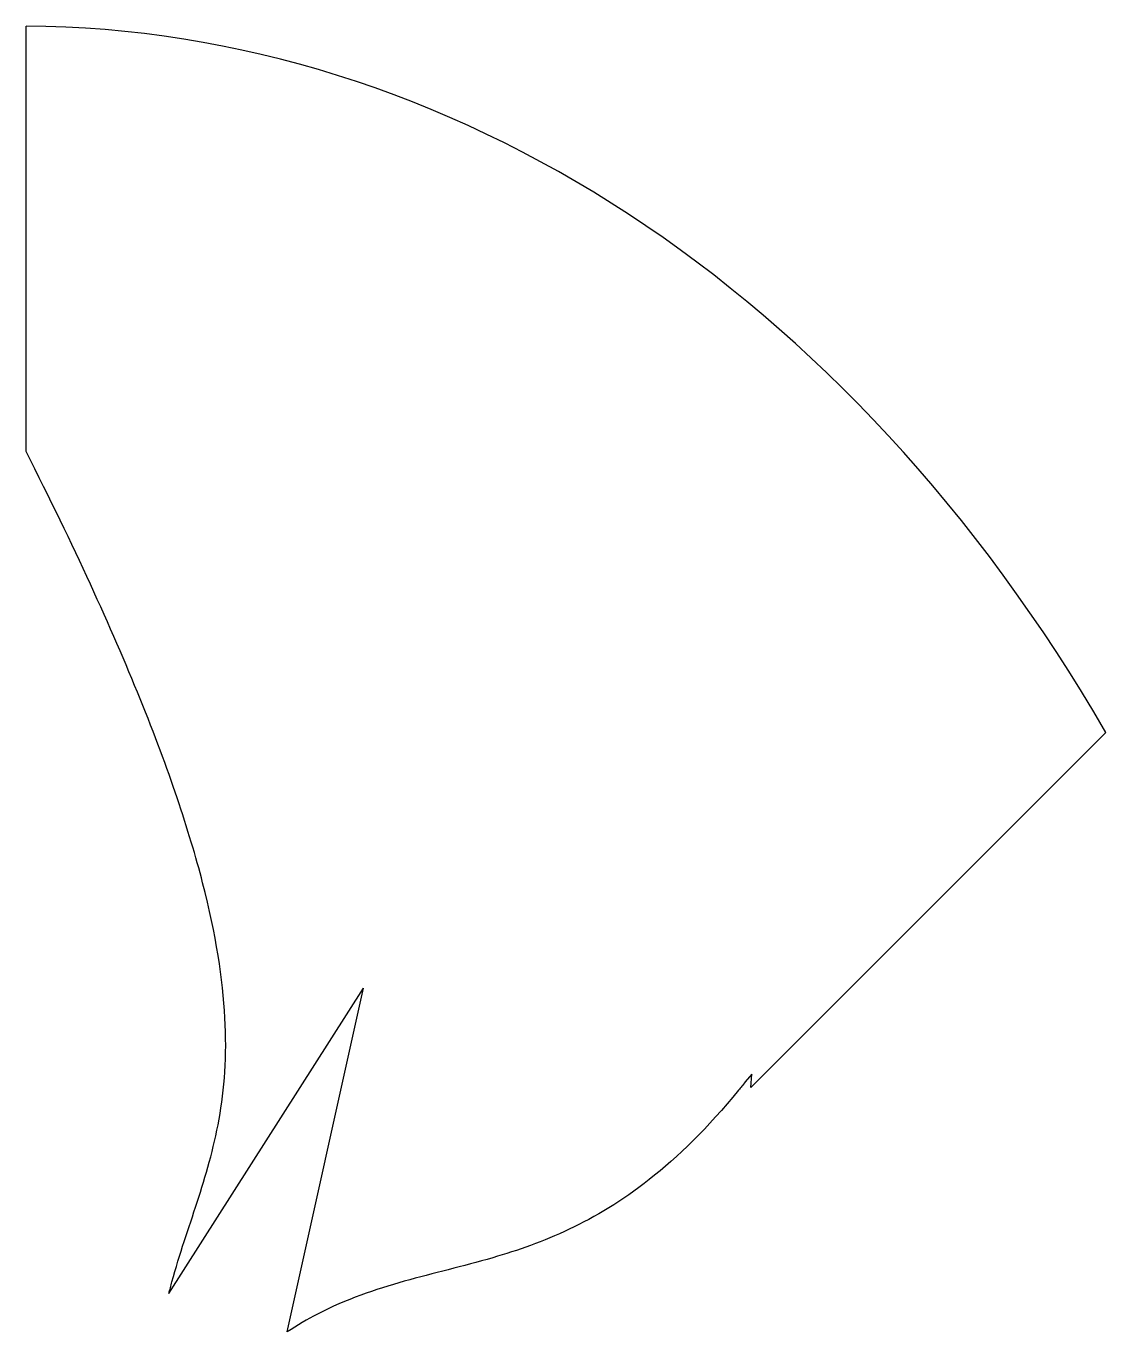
# Model space of a CAD drawing. Extents: x 0.5 to 80.8, y 36.2 to 133.3.
import ezdxf

# ---------------------------------------------------------------- set-up
doc = ezdxf.new("R2010")
doc.units = 0
doc.layers.add('VISIBLE', color=7, linetype='CONTINUOUS')

msp = doc.modelspace()

# ---------------------------------------------------------------- linework, layer by layer
at = {"layer": 'VISIBLE'}
for p, q in [((0.5, 101.719), (0.5, 133.348)), ((54.405, 54.405), (80.816, 80.816)), ((11.118, 39.066), (25.594, 61.788)), ((19.925, 36.221), (25.594, 61.788)), ((54.471, 55.394), (53.995, 54.812)), ((54.405, 54.405), (54.471, 55.394))]:
    msp.add_line(p, q, dxfattribs=at)
msp.add_ellipse((0, 0), major_axis=(0, -133.35), ratio=0.761905, start_param=2.221873, end_param=3.136671, dxfattribs=at)
for points, knots in [([(11.118, 39.066), (11.193, 39.364), (11.821, 41.746), (13.263, 45.832), (15.049, 51.812), (15.643, 59.175), (14.129, 69.016), (9.636, 82.479), (4.067, 94.654), (0.5, 101.719)], [0.2324425, 0.2324425, 0.2324425, 0.2324425, 0.25, 0.375, 0.5, 0.625, 0.75, 0.875, 0.9993762, 0.9993762, 0.9993762, 0.9993762]), ([(53.995, 54.812), (53.828, 54.607), (53.661, 54.402), (53.494, 54.198), (51.202, 51.387), (48.99, 49.233), (46.846, 47.548)], [0.8558041, 0.8558041, 0.8558041, 0.8558041, 0.8656009, 0.8656009, 0.8656009, 1, 1, 1, 1]), ([(35.21, 41.737), (32.986, 41.087), (28.612, 40.095), (23.551, 38.396), (20.67, 36.715), (19.925, 36.221)], [0, 0, 0, 0, 0.1525006, 0.3050011, 0.3583357, 0.3583357, 0.3583357, 0.3583357])]:
    msp.add_open_spline(points, degree=3, knots=knots, dxfattribs=at)
msp.add_open_spline([(46.846, 47.548), (44.808, 45.946), (40.853, 43.588), (37.074, 42.283), (35.21, 41.737)], degree=3, dxfattribs=at)

doc.saveas('drawing.dxf')
